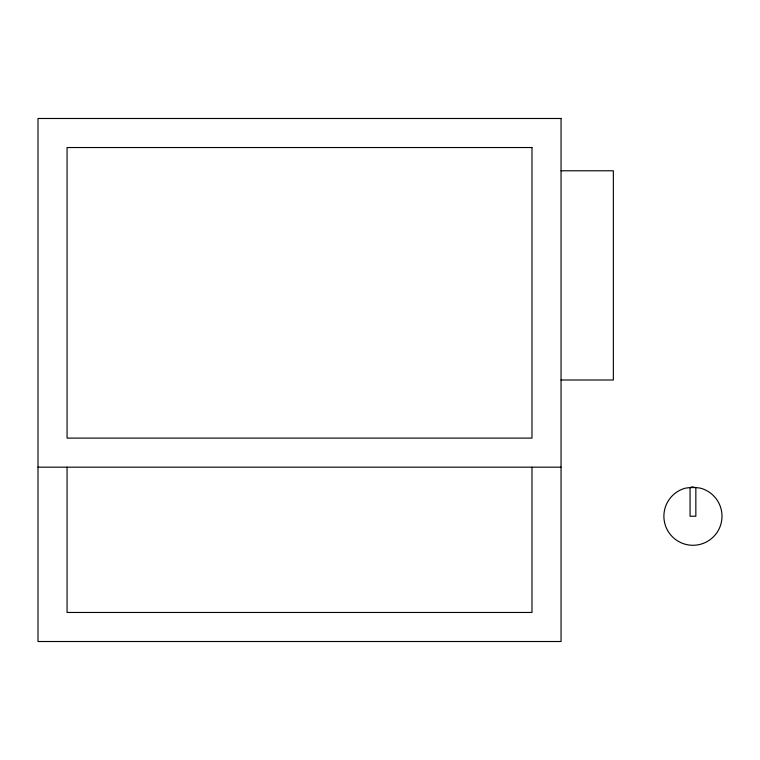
<?xml version="1.0" encoding="UTF-8"?>
<svg xmlns="http://www.w3.org/2000/svg" width="760" height="760" viewBox="0 0 760 760"><rect width="100%" height="100%" fill="white"/><g stroke="black" fill="none" stroke-linecap="round" stroke-linejoin="round"><path stroke-width="1.14" d="M692.939 487.169L685.425 488.157A29.06 29.06 0 0 0 669.142 532.893A29.06 29.06 0 0 0 716.746 532.893A29.06 29.06 0 0 0 700.463 488.157L692.939 487.169L690.061 487.55L690.061 516.23L695.846 516.23L695.846 487.55L690.061 487.55M561.042 170.781L613.348 170.781L613.348 380L561.042 380M38 467.172L561.042 467.172M531.981 467.172L531.981 612.465L67.061 612.465L67.061 467.172M561.042 118.484L38 118.484L38 641.516L561.042 641.516L561.042 118.484M531.981 147.535L67.061 147.535L67.061 438.111L531.981 438.111L531.981 147.535"/></g></svg>
